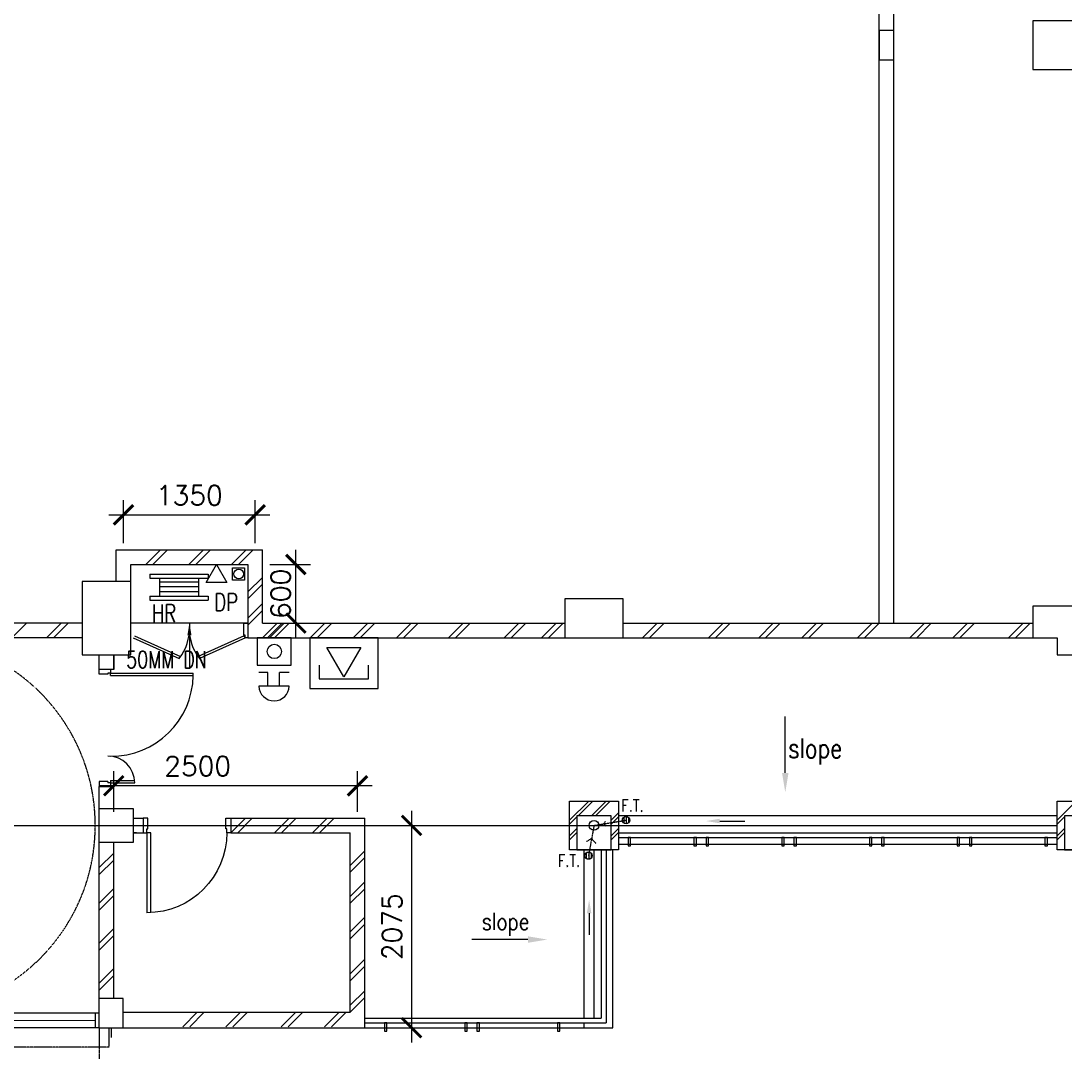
# Model space of a CAD drawing. Header units: feet. Extents: x 1407108 to 2957709, y -1501070 to -681589.
# Drawn here: x 1639583 to 1650292, y -842748 to -832174 of the extents above; entities that cross this region are included whole.
import ezdxf

# ---------------------------------------------------------------- set-up
doc = ezdxf.new("R2010")
doc.units = ezdxf.units.FT
doc.header["$LTSCALE"] = 13
doc.header["$MEASUREMENT"] = 0
for name, pattern in [('DIVIDE', [1.25, 0.5, -0.25, 0, -0.25, 0, -0.25]), ('HIDDEN', [0.375, 0.25, -0.125]), ('HIDDEN2', [0.1875, 0.125, -0.0625])]:
    doc.linetypes.add(name, pattern=pattern)
doc.layers.get('0').update_dxf_attribs({"linetype": 'CONTINUOUS'})
for name, color, linetype in [('-FF', 240, 'CONTINUOUS'), ('-HR', 4, 'CONTINUOUS'), ('COL', 3, 'CONTINUOUS'), ('DIM', 7, 'CONTINUOUS'), ('DOOR', 5, 'CONTINUOUS'), ('DR', 7, 'CONTINUOUS'), ('extension', 1, 'CONTINUOUS'), ('FIT', 5, 'CONTINUOUS'), ('H', 1, 'CONTINUOUS'), ('hatch', 7, 'CONTINUOUS'), ('LINE', 7, 'CONTINUOUS'), ('PIPE', 5, 'DIVIDE'), ('rail', 1, 'CONTINUOUS'), ('RWDP', 145, 'CONTINUOUS'), ('stair', 7, 'CONTINUOUS'), ('T25', 7, 'CONTINUOUS'), ('TEX', 2, 'CONTINUOUS'), ('WALL', 2, 'CONTINUOUS'), ('WIN', 5, 'CONTINUOUS')]:
    doc.layers.add(name, color=color, linetype=linetype)
doc.styles.add('ROMANS', font='romans')
doc.styles.get("Standard").update_dxf_attribs({"font": 'ROMANS.SHX'})
doc.dimstyles.new('STANDARD$0', dxfattribs={"dimscale": 0, "dimtxt": 8, "dimasz": 6, "dimexe": 1, "dimexo": 1, "dimgap": 3, "dimtad": 1, "dimdec": 0, "dimlfac": -1, "dimrnd": 1, "dimzin": 0, "dimdsep": 46, "dimtxsty": 'Standard', "dimcen": 0, "dimclrd": 5, "dimclre": 250, "dimadec": 0, "dimazin": 0, "dimtfac": 1, "dimtdec": 4, "dimtofl": 0, "dimtmove": 0, "dimatfit": 3, "dimfxl": 1, "dimtolj": 1, "dimtzin": 0, "dimarcsym": 0})

# ---------------------------------------------------------------- blocks, each defined once
blk = doc.blocks.new('_ARCHTICK')
at = {"color": 0, "linetype": 'ByBlock', "const_width": 0.15}
blk.add_lwpolyline([(-0.5, -0.5), (0.5, 0.5)], dxfattribs=at)
blk = doc.blocks.new('*D414')
at = {"layer": 'DIM', "color": 7, "linetype": 'Continuous', "lineweight": -2, "transparency": 16777216}
for p, q in [((1642403, -838499), (1642403, -837599)), ((1642136, -837749), (1642553, -837749)), ((1642136, -838349), (1642553, -838349))]:
    blk.add_line(p, q, dxfattribs=at)
at = {"layer": 'DIM', "color": 7, "linetype": 'Continuous', "lineweight": -2, "transparency": 16777216, "xscale": 200, "yscale": 200, "zscale": 200}
for p, rotation in [((1642403, -837749), 90), ((1642403, -838349), 270)]:
    blk.add_blockref('_ARCHTICK', p, dxfattribs=dict(at, rotation=rotation))
at = {"layer": 'DIM', "color": 7, "linetype": 'Continuous', "transparency": 16777216, "insert": (1642247, -838049), "char_height": 200, "attachment_point": 5, "rotation": 90, "style": 'ROMANS'}
blk.add_mtext('\\A1;600', dxfattribs=at)
blk = doc.blocks.new('100FT')
at = {"layer": 'PIPE', "linetype": 'Continuous'}
blk.add_circle((0, 0), 50, dxfattribs=at)
blk = doc.blocks.new('A$C7CE3714C')
at = {"layer": 'FIT'}
blk.add_lwpolyline([(0, 0), (126, 0), (126, 126), (0, 126)], close=True, dxfattribs=at)
at = {"layer": 'FIT', "xscale": -1}
blk.add_blockref('100FT', (63, 66), dxfattribs=at)
blk = doc.blocks.new('*D415')
at = {"layer": 'DIM', "color": 7, "linetype": 'Continuous', "lineweight": -2, "transparency": 16777216}
for p, q in [((1640635, -837529), (1640635, -837089)), ((1641985, -837529), (1641985, -837089)), ((1640485, -837239), (1642135, -837239))]:
    blk.add_line(p, q, dxfattribs=at)
at = {"layer": 'DIM', "color": 7, "linetype": 'Continuous', "lineweight": -2, "transparency": 16777216, "xscale": 200, "yscale": 200, "zscale": 200, "rotation": 180}
blk.add_blockref('_ARCHTICK', (1640635, -837239), dxfattribs=at)
at = {"layer": 'DIM', "color": 7, "linetype": 'Continuous', "lineweight": -2, "transparency": 16777216, "xscale": 200, "yscale": 200, "zscale": 200}
blk.add_blockref('_ARCHTICK', (1641985, -837239), dxfattribs=at)
at = {"layer": 'DIM', "color": 7, "linetype": 'Continuous', "transparency": 16777216, "insert": (1641310, -837039), "char_height": 200, "attachment_point": 5, "style": 'ROMANS'}
blk.add_mtext('\\A1;1350', dxfattribs=at)
blk = doc.blocks.new('D1200')
at = {"layer": 'DR', "color": 7}
for p, q in [((37, 115), (37, 965)), ((62, 115), (62, 965)), ((1138, 115), (1138, 364)), ((1163, 115), (1163, 365)), ((0, 115), (37, 115)), ((37, 115), (37, 90)), ((62, 115), (37, 115)), ((1138, 115), (1163, 115)), ((1163, 115), (1163, 90)), ((1163, 115), (1200, 115)), ((37, 90), (50, 90)), ((50, 90), (50, 0)), ((1150, 90), (1150, 0)), ((1150, 90), (1163, 90))]:
    blk.add_line(p, q, dxfattribs=at)
blk.add_arc((1163, 90), 275, 90, 180, dxfattribs=at)
at = {"layer": 'WIN', "color": 7}
for p, q in [((62, 965), (37, 965)), ((62, 965), (62, 965)), ((50, 0), (0, 0)), ((1150, 0), (1200, 0))]:
    blk.add_line(p, q, dxfattribs=at)
blk.add_arc((50, 125), 840, 359.3227, 89.147, dxfattribs=at)
blk = doc.blocks.new('*D80')
at = {"layer": 'stair', "color": 7, "lineweight": -2, "transparency": 16777216}
for p, q in [((1632371, -868990), (1632371, -871115)), ((1632430, -869090), (1632271, -869090)), ((1632430, -871015), (1632271, -871015))]:
    blk.add_line(p, q, dxfattribs=at)
at = {"layer": 'stair', "color": 7, "lineweight": -2, "transparency": 16777216, "xscale": 200, "yscale": 200, "zscale": 200}
for p, rotation in [((1632371, -869090), 90), ((1632371, -871015), 270)]:
    blk.add_blockref('_ARCHTICK', p, dxfattribs=dict(at, rotation=rotation))
at = {"layer": 'stair', "color": 7, "transparency": 16777216, "insert": (1632171, -870052), "char_height": 200, "attachment_point": 5, "rotation": 90, "style": 'ROMANS'}
blk.add_mtext('\\A1;1925', dxfattribs=at)
blk = doc.blocks.new('*D81')
at = {"layer": 'stair', "color": 7, "lineweight": -2, "transparency": 16777216}
for p, q in [((1632371, -873040), (1632371, -870915)), ((1632430, -871015), (1632271, -871015)), ((1632430, -872940), (1632271, -872940))]:
    blk.add_line(p, q, dxfattribs=at)
at = {"layer": 'stair', "color": 7, "lineweight": -2, "transparency": 16777216, "xscale": 200, "yscale": 200, "zscale": 200}
for p, rotation in [((1632371, -871015), 90), ((1632371, -872940), 270)]:
    blk.add_blockref('_ARCHTICK', p, dxfattribs=dict(at, rotation=rotation))
at = {"layer": 'stair', "color": 7, "transparency": 16777216, "insert": (1632171, -871977), "char_height": 200, "attachment_point": 5, "rotation": 90, "style": 'ROMANS'}
blk.add_mtext('\\A1;1925', dxfattribs=at)
blk = doc.blocks.new('*D82')
at = {"layer": 'WIN', "color": 7, "linetype": 'Continuous', "lineweight": -2, "transparency": 16777216}
for p, q in [((1638885, -874535), (1638885, -874995)), ((1640385, -874535), (1640385, -874995)), ((1640535, -874845), (1638735, -874845))]:
    blk.add_line(p, q, dxfattribs=at)
at = {"layer": 'WIN', "color": 7, "linetype": 'Continuous', "lineweight": -2, "transparency": 16777216, "xscale": 200, "yscale": 200, "zscale": 200, "rotation": 180}
blk.add_blockref('_ARCHTICK', (1638885, -874845), dxfattribs=at)
at = {"layer": 'WIN', "color": 7, "linetype": 'Continuous', "lineweight": -2, "transparency": 16777216, "xscale": 200, "yscale": 200, "zscale": 200}
blk.add_blockref('_ARCHTICK', (1640385, -874845), dxfattribs=at)
at = {"layer": 'WIN', "color": 7, "linetype": 'Continuous', "transparency": 16777216, "insert": (1639635, -874645), "char_height": 200, "attachment_point": 5, "style": 'ROMANS'}
blk.add_mtext('\\A1;1500', dxfattribs=at)
blk = doc.blocks.new('*D83')
at = {"layer": 'WIN', "color": 7, "linetype": 'Continuous', "lineweight": -2, "transparency": 16777216}
for p, q in [((1633373, -874535), (1633373, -874995)), ((1634873, -874535), (1634873, -874995)), ((1633223, -874845), (1635023, -874845))]:
    blk.add_line(p, q, dxfattribs=at)
at = {"layer": 'WIN', "color": 7, "linetype": 'Continuous', "lineweight": -2, "transparency": 16777216, "xscale": 200, "yscale": 200, "zscale": 200, "rotation": 180}
blk.add_blockref('_ARCHTICK', (1633373, -874845), dxfattribs=at)
at = {"layer": 'WIN', "color": 7, "linetype": 'Continuous', "lineweight": -2, "transparency": 16777216, "xscale": 200, "yscale": 200, "zscale": 200}
blk.add_blockref('_ARCHTICK', (1634873, -874845), dxfattribs=at)
at = {"layer": 'WIN', "color": 7, "linetype": 'Continuous', "transparency": 16777216, "insert": (1634123, -874645), "char_height": 200, "attachment_point": 5, "style": 'ROMANS'}
blk.add_mtext('\\A1;1500', dxfattribs=at)
blk = doc.blocks.new('*D84')
at = {"layer": 'WIN', "color": 7, "linetype": 'Continuous', "lineweight": -2, "transparency": 16777216}
for p, q in [((1632896, -871272), (1632896, -873072)), ((1633195, -871422), (1632746, -871422)), ((1633195, -872922), (1632746, -872922))]:
    blk.add_line(p, q, dxfattribs=at)
at = {"layer": 'WIN', "color": 7, "linetype": 'Continuous', "lineweight": -2, "transparency": 16777216, "xscale": 200, "yscale": 200, "zscale": 200}
for p, rotation in [((1632896, -871422), 90), ((1632896, -872922), 270)]:
    blk.add_blockref('_ARCHTICK', p, dxfattribs=dict(at, rotation=rotation))
at = {"layer": 'WIN', "color": 7, "linetype": 'Continuous', "transparency": 16777216, "insert": (1632696, -872172), "char_height": 200, "attachment_point": 5, "rotation": 90, "style": 'ROMANS'}
blk.add_mtext('\\A1;1500', dxfattribs=at)
blk = doc.blocks.new('*D85')
at = {"layer": 'DIM', "color": 7, "lineweight": -2, "transparency": 16777216}
for p, q in [((1633258, -875194), (1633258, -875796)), ((1640458, -875194), (1640458, -875796)), ((1633108, -875646), (1640608, -875646))]:
    blk.add_line(p, q, dxfattribs=at)
at = {"layer": 'DIM', "color": 7, "lineweight": -2, "transparency": 16777216, "xscale": 200, "yscale": 200, "zscale": 200, "rotation": 180}
blk.add_blockref('_ARCHTICK', (1633258, -875646), dxfattribs=at)
at = {"layer": 'DIM', "color": 7, "lineweight": -2, "transparency": 16777216, "xscale": 200, "yscale": 200, "zscale": 200}
blk.add_blockref('_ARCHTICK', (1640458, -875646), dxfattribs=at)
at = {"layer": 'DIM', "color": 7, "transparency": 16777216, "insert": (1636858, -875446), "char_height": 200, "attachment_point": 5, "style": 'ROMANS'}
blk.add_mtext('\\A1;7200', dxfattribs=at)
blk = doc.blocks.new('*D572')
at = {"layer": 'DIM', "color": 7, "linetype": 'Continuous', "lineweight": -2, "transparency": 16777216}
for p, q in [((1640535, -840284), (1640535, -839867)), ((1643035, -840284), (1643035, -839867)), ((1643185, -840017), (1640385, -840017))]:
    blk.add_line(p, q, dxfattribs=at)
at = {"layer": 'DIM', "color": 7, "linetype": 'Continuous', "lineweight": -2, "transparency": 16777216, "xscale": 200, "yscale": 200, "zscale": 200, "rotation": 180}
blk.add_blockref('_ARCHTICK', (1640535, -840017), dxfattribs=at)
at = {"layer": 'DIM', "color": 7, "linetype": 'Continuous', "lineweight": -2, "transparency": 16777216, "xscale": 200, "yscale": 200, "zscale": 200}
blk.add_blockref('_ARCHTICK', (1643035, -840017), dxfattribs=at)
at = {"layer": 'DIM', "color": 7, "linetype": 'Continuous', "transparency": 16777216, "insert": (1641396, -839816), "char_height": 200, "attachment_point": 5, "style": 'ROMANS'}
blk.add_mtext('\\A1;2500', dxfattribs=at)
blk = doc.blocks.new('*D573')
at = {"layer": 'DIM', "color": 7, "linetype": 'Continuous', "lineweight": -2, "transparency": 16777216}
for p, q in [((1643589, -840274), (1643589, -842649)), ((1643385, -840424), (1643739, -840424)), ((1643385, -842499), (1643739, -842499))]:
    blk.add_line(p, q, dxfattribs=at)
at = {"layer": 'DIM', "color": 7, "linetype": 'Continuous', "lineweight": -2, "transparency": 16777216, "xscale": 200, "yscale": 200, "zscale": 200}
for p, rotation in [((1643589, -840424), 90), ((1643589, -842499), 270)]:
    blk.add_blockref('_ARCHTICK', p, dxfattribs=dict(at, rotation=rotation))
at = {"layer": 'DIM', "color": 7, "linetype": 'Continuous', "transparency": 16777216, "insert": (1643389, -841462), "char_height": 200, "attachment_point": 5, "rotation": 90, "style": 'ROMANS'}
blk.add_mtext('\\A1;2075', dxfattribs=at)
blk = doc.blocks.new('DR-900-B')
at = {"layer": 'DR'}
for p, q in [((0, 900), (-150, 900)), ((-150, 900), (-150, 860)), ((-150, 860), (-110, 860)), ((-110, 860), (-110, 850)), ((0, 850), (0, 900)), ((-110, 850), (0, 850)), ((-150, 40), (-970, 40)), ((-969, 80), (-150, 80)), ((-150, 80), (-150, 40)), ((-150, 40), (-110, 40)), ((-150, 0), (-150, 40)), ((0, 0), (-150, 0)), ((-110, 50), (0, 50)), ((-110, 40), (-110, 50)), ((0, 50), (0, 0))]:
    blk.add_line(p, q, dxfattribs=at)
blk.add_arc((-150, 40), 820, 90, 180, dxfattribs=at)
blk = doc.blocks.new('ALARM BELL')
at = {"layer": '-FF'}
for p, q in [((-159, 140), (153, 140)), ((-60, 140), (-60, 0)), ((60, 140), (60, 0)), ((-156, 0), (-60, 0)), ((60, 0), (152, 0))]:
    blk.add_line(p, q, dxfattribs=at)
blk.add_arc((-3, 135), 156, 1.8551, 178.1449, dxfattribs=at)
blk = doc.blocks.new('BREAK GLASS')
at = {"layer": '-FF'}
blk.add_lwpolyline([(-175, 281), (-175, 0), (175, 0), (175, 281)], close=True, dxfattribs=at)
blk.add_circle((2, 140), 73.3, dxfattribs=at)
blk = doc.blocks.new('FIREMAN INTERCOM')
at = {"layer": '-FF', "color": 3, "ltscale": 10}
for p, q in [((-350, 522), (350, 522)), ((-350, 0), (-350, 522)), ((350, 522), (350, 0)), ((350, 0), (-350, 0))]:
    blk.add_line(p, q, dxfattribs=at)
at = {"layer": '-FF', "ltscale": 10}
for p, q in [((-254, 281), (-254, 422)), ((-254, 422), (251, 422)), ((-1, 402), (-176, 100)), ((173, 100), (-1, 402)), ((251, 422), (251, 281)), ((-176, 100), (173, 100))]:
    blk.add_line(p, q, dxfattribs=at)
blk = doc.blocks.new('AMSTR3-E')
at = {"layer": 'COL'}
for p, q in [((-7301.4, -250), (-7301.4, 75)), ((-7301.4, 75), (-6971.4, 75)), ((-6971.4, 75), (-6971.4, -75)), ((-6971.4, -75), (-7151.4, -75)), ((-7151.4, -75), (-7151.4, -250)), ((-7151.4, -250), (-7301.4, -250))]:
    blk.add_line(p, q, dxfattribs=at)
for points in [[(223.6, 500), (-276.4, 500), (-276.4, -250), (223.6, -250)], [(-4726.4, 325), (-5326.4, 325), (-5326.4, -75), (-4726.4, -75)], [(-7151.4, -1875), (-7301.4, -1875), (-7301.4, -2125), (-7151.4, -2125)], [(-101.4, -1825), (248.6, -1825), (248.6, -2175), (-101.4, -2175)], [(146.3, -3775), (-103.7, -3775), (-103.7, -4075), (146.3, -4075)], [(-4778.7, -3875), (-5278.7, -3875), (-5278.7, -4075), (-4778.7, -4075)]]:
    blk.add_lwpolyline(points, close=True, dxfattribs=at)
at = {"layer": 'extension', "linetype": 'HIDDEN'}
for p, q in [((-7495.6, -2325), (-7495.6, -4275)), ((-7495.6, -2325), (-7301.4, -2325)), ((-5551.4, -4075), (-5551.4, -4275)), ((-1701.4, -4075), (-1701.4, -4275)), ((-1.4, -4075), (-1.4, -4275)), ((-5551.4, -4275), (-7495.6, -4275)), ((-1.4, -4275), (-1701.4, -4275))]:
    blk.add_line(p, q, dxfattribs=at)
at = {"layer": 'H'}
for p, q in [((-7151.4, -453.7), (-7301.4, -603.7)), ((-7151.4, -524.4), (-7301.4, -674.4)), ((-7151.4, -924.4), (-7301.4, -1074.4)), ((-7151.4, -995.1), (-7301.4, -1145.1)), ((-7151.4, -1292.9), (-7301.4, -1442.9)), ((-7151.4, -1363.6), (-7301.4, -1513.6))]:
    blk.add_line(p, q, dxfattribs=at)
at = {"layer": 'hatch', "color": 1}
for p, q in [((-101.4, -2432.9), (48.6, -2282.9)), ((-101.4, -2504.5), (48.6, -2354.5)), ((-101.4, -2797.4), (48.6, -2647.4)), ((-101.4, -2869), (48.6, -2719)), ((-101.4, -3207.4), (48.6, -3057.4)), ((-101.4, -3279), (48.6, -3129)), ((-101.4, -3616.9), (48.6, -3466.9)), ((-101.4, -3688.5), (48.6, -3538.5)), ((-5347.7, -3925), (-5497.7, -4075)), ((-5276, -3925), (-5426, -4075)), ((-4443.5, -3925), (-4593.5, -4075)), ((-4371.9, -3925), (-4521.9, -4075)), ((-4009.5, -3925), (-4159.5, -4075)), ((-3937.9, -3925), (-4087.9, -4075)), ((-3580.2, -3925), (-3730.2, -4075)), ((-3508.6, -3925), (-3658.6, -4075)), ((-3088.4, -3925), (-3238.4, -4075)), ((-3016.8, -3925), (-3166.8, -4075)), ((-2655.5, -3925), (-2805.5, -4075)), ((-2583.9, -3925), (-2733.9, -4075)), ((-2221.5, -3925), (-2371.5, -4075)), ((-2149.9, -3925), (-2299.9, -4075)), ((-1871.9, -3925), (-2021.9, -4075)), ((-1800.3, -3925), (-1950.3, -4075))]:
    blk.add_line(p, q, dxfattribs=at)
at = {"layer": 'stair', "color": 193}
for p, q in [((-5286.4, -75), (-5286.4, -175)), ((-5236.4, -75), (-5236.4, -125)), ((-4274.7, -125), (-4274.7, -75)), ((-4224.7, -125), (-4224.7, -75)), ((-3288.1, -125), (-3288.1, -75)), ((-3238.1, -125), (-3238.1, -75)), ((-2016.4, -75), (-2016.4, -125)), ((-1966.4, -75), (-1966.4, -175)), ((-1966.4, -175), (-5286.4, -175)), ((-2016.4, -125), (-5236.4, -125)), ((-5286.4, -1900), (-1966.4, -1900)), ((-5286.4, -2100), (-5286.4, -1900)), ((-1966.4, -2100), (-1966.4, -1900)), ((-5236.4, -1950), (-2016.4, -1950)), ((-5236.4, -2050), (-5236.4, -1950)), ((-2016.4, -2050), (-2016.4, -1950)), ((-5286.4, -2100), (-3369.1, -2100)), ((-5286.4, -2100), (-3369.1, -2100)), ((-5236.4, -2050), (-3337.1, -2050)), ((-3362.1, -2050), (-3364.2, -2050)), ((-3268.5, -2100), (-1966.4, -2100)), ((-3236.6, -2050), (-2016.4, -2050)), ((-4405.3, -3825), (-4728.7, -3825)), ((-4405.3, -3825), (-4728.7, -3825)), ((-4728.7, -3925), (-4728.7, -3825)), ((-1966.4, -3825), (-4304.7, -3825)), ((-1966.4, -3925), (-1966.4, -3825)), ((-4433.9, -3875), (-4678.7, -3875)), ((-4678.7, -3925), (-4678.7, -3875)), ((-2016.4, -3875), (-4333.3, -3875)), ((-4274.7, -3875), (-4274.7, -3925)), ((-4224.7, -3875), (-4224.7, -3925)), ((-2016.4, -3925), (-2016.4, -3875))]:
    blk.add_line(p, q, dxfattribs=at)
at = {"layer": 'stair'}
for p, q in [((-5186.4, -125), (-5186.4, -75)), ((-4926.4, -125), (-4926.4, -75)), ((-4666.4, -125), (-4666.4, -75)), ((-4406.4, -125), (-4406.4, -75)), ((-4146.4, -125), (-4146.4, -75)), ((-3886.4, -125), (-3886.4, -75)), ((-3626.4, -125), (-3626.4, -75)), ((-3366.4, -125), (-3366.4, -75)), ((-3106.4, -125), (-3106.4, -75)), ((-2846.4, -125), (-2846.4, -75)), ((-2586.4, -125), (-2586.4, -75)), ((-2326.4, -125), (-2326.4, -75)), ((-2016.4, -125), (-2016.4, -75)), ((-5186.4, -1900), (-5186.4, -175)), ((-4926.4, -1900), (-4926.4, -175)), ((-4666.4, -1900), (-4666.4, -175)), ((-4406.4, -1900), (-4406.4, -175)), ((-4146.4, -1900), (-4146.4, -175)), ((-3886.4, -1900), (-3886.4, -175)), ((-3626.4, -1900), (-3626.4, -175)), ((-3366.4, -1900), (-3366.4, -175)), ((-3106.4, -1900), (-3106.4, -175)), ((-2846.4, -1900), (-2846.4, -175)), ((-2586.4, -1900), (-2586.4, -175)), ((-2326.4, -1900), (-2326.4, -175)), ((-6274, -2996.6), (-6274, -1012.5)), ((-2326.4, -1012.5), (-6274, -1012.5)), ((-5186.4, -2000), (-5186.4, -1950)), ((-5186.4, -2000), (-3387.1, -2000)), ((-5186.4, -2000), (-2066.4, -2000)), ((-4926.4, -2000), (-4926.4, -1950)), ((-4926.4, -2050), (-4926.4, -2000)), ((-4926.4, -2050), (-4926.4, -2000)), ((-4666.4, -2000), (-4666.4, -1950)), ((-4666.4, -2050), (-4666.4, -2000)), ((-4666.4, -2050), (-4666.4, -2000)), ((-4406.4, -2000), (-4406.4, -1950)), ((-4406.4, -2050), (-4406.4, -2000)), ((-4406.4, -2050), (-4406.4, -2000)), ((-4146.4, -2000), (-4146.4, -1950)), ((-4146.4, -2050), (-4146.4, -2000)), ((-4146.4, -2050), (-4146.4, -2000)), ((-3886.4, -2000), (-3886.4, -1950)), ((-3886.4, -2050), (-3886.4, -2000)), ((-3886.4, -2050), (-3886.4, -2000)), ((-3626.4, -2000), (-3626.4, -1950)), ((-3626.4, -2050), (-3626.4, -2000)), ((-3626.4, -2050), (-3626.4, -2004.4)), ((-3366.4, -2050), (-3366.4, -1950)), ((-3106.4, -2000), (-3106.4, -1950)), ((-3106.4, -2000), (-3106.4, -1950)), ((-3106.4, -2050), (-3106.4, -2000)), ((-2846.4, -2000), (-2846.4, -1950)), ((-2846.4, -2000), (-2846.4, -1950)), ((-2846.4, -2050), (-2846.4, -2000)), ((-2586.4, -2000), (-2586.4, -1950)), ((-2586.4, -2050), (-2586.4, -2000)), ((-2326.4, -2000), (-2326.4, -1950)), ((-2326.4, -2050), (-2326.4, -2000)), ((-2066.4, -2050), (-2066.4, -2000)), ((-4926.4, -3875), (-4926.4, -2100)), ((-4666.4, -3825), (-4666.4, -2100)), ((-4406.4, -3825), (-4406.4, -2100)), ((-4146.4, -3372.2), (-4146.4, -2100)), ((-3886.4, -2945), (-3886.4, -2100)), ((-3626.4, -2502.7), (-3626.4, -2100)), ((-3106.4, -3825), (-3106.4, -2100)), ((-2846.4, -3825), (-2846.4, -2100)), ((-2586.4, -3825), (-2586.4, -2100)), ((-2326.4, -3825), (-2326.4, -2100)), ((-2066.4, -3825), (-2066.4, -2100)), ((-3366.4, -3825), (-3366.4, -2253.6)), ((-3626.4, -3825), (-3626.4, -2661.1)), ((-4146.4, -2996.6), (-6274, -2996.6)), ((-3626.4, -2996.6), (-2066.4, -2996.6)), ((-3886.4, -3825), (-3886.4, -3007.1)), ((-4146.4, -3825), (-4146.4, -3548)), ((-4666.4, -3925), (-4666.4, -3875)), ((-4146.4, -3925), (-4146.4, -3875)), ((-3886.4, -3925), (-3886.4, -3875)), ((-3626.4, -3925), (-3626.4, -3875)), ((-3366.4, -3925), (-3366.4, -3875)), ((-3106.4, -3925), (-3106.4, -3875)), ((-2846.4, -3925), (-2846.4, -3875)), ((-2586.4, -3925), (-2586.4, -3875)), ((-2326.4, -3925), (-2326.4, -3875)), ((-2066.4, -3925), (-2066.4, -3875))]:
    blk.add_line(p, q, dxfattribs=at)
at = {"layer": 'stair', "color": 5, "linetype": 'HIDDEN'}
for p, q in [((-8120, -2000), (-5061.4, -2000)), ((-3268.5, -2100), (-1966.4, -2100)), ((-5613.4, -3925), (-8123.9, -3925))]:
    blk.add_line(p, q, dxfattribs=at)
at = {"layer": 'stair'}
for points in [[(-4462.4, -3925), (-3973.5, -3069.7), (-4045.8, -3028.5), (-3772.3, -2885.3), (-3844.5, -2844), (-3302.4, -1995.7)], [(-4361.9, -3925), (-3880.7, -3083.1), (-3952.9, -3041.9), (-3679.4, -2898.7), (-3751.6, -2857.4), (-3201.9, -1995.7)]]:
    blk.add_lwpolyline(points, dxfattribs=at)
at = {"layer": 'stair', "color": 4, "linetype": 'Continuous'}
for points in [[(-4281.2, -3333.7), (-4146.4, -2996.6), (-4281.2, -2659.5)], [(-3491.7, -3333.7), (-3626.4, -2996.6), (-3491.7, -2659.5)]]:
    blk.add_lwpolyline(points, dxfattribs=at)
at = {"layer": 'stair', "color": 2, "linetype": 'Continuous'}
for centre in [(-2326.4, -1012.5), (-2066.4, -2996.6)]:
    blk.add_circle(centre, 62.5, dxfattribs=at)
at = {"layer": 'stair', "color": 1, "linetype": 'HIDDEN'}
for centre, start, end in [((-5186.4, -2000), 90, 267.25134), ((-2066.4, -2000), 270, 90)]:
    blk.add_arc(centre, 1925, start, end, dxfattribs=at)
at = {"layer": 'WALL'}
for p, q in [((-7301.4, -1875), (-7301.4, -250)), ((-7151.4, -1875), (-7151.4, -250)), ((-101.4, -400), (-101.4, -250)), ((-101.4, -400), (-101.4, -250)), ((48.6, -250), (48.6, -400)), ((48.6, -400), (48.6, -250)), ((48.6, -250), (48.6, -400)), ((48.6, -400), (48.6, -250)), ((48.6, -400), (-101.4, -400)), ((48.6, -400), (-101.4, -400)), ((-101.4, -1600), (48.6, -1600)), ((-101.4, -1825), (-101.4, -1600)), ((48.6, -1750), (48.6, -1600)), ((48.6, -1825), (48.6, -1750)), ((-7301.4, -2425), (-7301.4, -2125)), ((-7151.4, -2425), (-7151.4, -2125)), ((-101.4, -3775), (-101.4, -2175)), ((48.6, -3775), (48.6, -2175)), ((-7151.4, -2425), (-7301.4, -2425)), ((-5613.4, -3925), (-5613.4, -4075)), ((-5278.7, -3925), (-5613.4, -3925)), ((-1601.4, -3925), (-4778.7, -3925)), ((-1601.4, -3925), (-1601.4, -4075)), ((-5278.7, -4075), (-5613.4, -4075)), ((-1601.4, -4075), (-4778.7, -4075))]:
    blk.add_line(p, q, dxfattribs=at)
at = {"layer": 'WALL', "color": 252, "linetype": 'Continuous'}
blk.add_line((21.3, -4075), (21.3, -4175), dxfattribs=at)
at = {"layer": 'WIN'}
for p, q in [((-7301.4, -4075), (-7301.4, -2425)), ((-7151.4, -2463), (-7301.4, -2463)), ((-7151.4, -3925), (-7151.4, -2425)), ((-7301.4, -3887), (-7151.4, -3887)), ((-7301.4, -3925), (-5613.4, -3925)), ((-7151.4, -4075), (-7151.4, -3925)), ((-7113.4, -4075), (-7113.4, -3925)), ((-5651.4, -4075), (-5651.4, -3925)), ((-101.4, -3925), (-1601.4, -3925)), ((-1563.4, -4075), (-1563.4, -3925)), ((-139.4, -4075), (-139.4, -3925)), ((-7301.4, -4075), (-5613.4, -4075)), ((-101.4, -4075), (-1601.4, -4075))]:
    blk.add_line(p, q, dxfattribs=at)
at = {"layer": 'WIN', "const_width": 10, "flags": 128}
for points in [[(-7226.4, -3887), (-7226.4, -2463)], [(-7113.4, -4000), (-5651.4, -4000)], [(-139.4, -4000), (-1563.4, -4000)]]:
    blk.add_lwpolyline(points, dxfattribs=at)
at = {"layer": 'stair', "color": 7, "linetype": 'Continuous', "style": 'ROMANS', "width": 0.7}
for s, p in [('12', (-5415.8, -1776.6)), ('11', (-5134.8, -1776.6)), ('11', (-5134.8, -1776.6)), ('10', (-4876.8, -1776.6)), ('10', (-4876.8, -1776.6)), ('9', (-4532.8, -1778.5)), ('9', (-4532.8, -1778.5)), ('8', (-4271.4, -1778.5)), ('8', (-4271.4, -1778.5)), ('7', (-4021.9, -1768)), ('7', (-4021.9, -1768)), ('6', (-3763.3, -1773.3)), ('6', (-3763.3, -1773.3)), ('5', (-3501.9, -1773.3)), ('5', (-3501.9, -1773.3)), ('4', (-3240.5, -1773.3)), ('4', (-3240.5, -1773.3)), ('3', (-2981.9, -1778.5)), ('3', (-2981.9, -1778.5)), ('2', (-2732.4, -1778.5)), ('2', (-2732.4, -1778.5)), ('1', (-2462.8, -1778)), ('1', (-2462.8, -1778)), ('13', (-4921.7, -2354.2)), ('14', (-4662.9, -2354.2)), ('15', (-4403.7, -2354.2)), ('16', (-4136.2, -2354.2)), ('17', (-3863.6, -2354.2)), ('18', (-3581, -2354.2)), ('19', (-3345, -2354.2)), ('20', (-3056.7, -2352.7)), ('21', (-2806.9, -2354.2)), ('22', (-2536.7, -2352.7)), ('23', (-2287.7, -2354.2)), ('24', (-2027.7, -2354.2))]:
    blk.add_text(s, height=150, dxfattribs=at).set_placement(p)
at = {"layer": 'DIM'}
dim = blk.add_linear_dim(base=(-28.2, -6649.3), p1=(-7228.2, -6047.7), p2=(-28.2, -6047.7), dimstyle='STANDARD$0', override={"dimscale": 100, "dimtxt": 2, "dimasz": 2, "dimexe": 1.5, "dimexo": 1.5, "dimgap": 1, "dimtxsty": 'ROMANS', "dimblk": 'ARCHTICK', "dimdle": 1.5, "dimclrd": 7, "dimclre": 7, "dimclrt": 7, "dimtdec": 0, "dimtmove": 2}, dxfattribs=at)
dim.commit()
dim.dimension.update_dxf_attribs({"geometry": '*D85', "text_midpoint": (-3628.2, -6449.3), "insert": (-1640486.6, 868996.5)})
at = {"layer": 'stair'}
for p1, distance, picture, middle in [((-7956.9, -93.1), -158.9, '*D80', (-8315.8, -1055.6)), ((-7956.9, -3943.1), 158.9, '*D81', (-8315.8, -2980.6))]:
    dim = blk.add_aligned_dim(p1=p1, p2=(-7956.9, -2018.1), distance=distance, dimstyle='STANDARD$0', override={"dimscale": 100, "dimtxt": 2, "dimasz": 2, "dimgap": 1, "dimtxsty": 'ROMANS', "dimblk": 'ARCHTICK', "dimdle": 1, "dimclrd": 7, "dimclre": 7, "dimclrt": 7, "dimtdec": 0, "dimtmove": 2}, dxfattribs=at)
    dim.commit()
    dim.dimension.update_dxf_attribs({"geometry": picture, "text_midpoint": middle, "insert": (-1640486.6, 868996.5)})
at = {"layer": 'WIN', "linetype": 'Continuous'}
dim = blk.add_aligned_dim(p1=(-7141.6, -2425), p2=(-7141.6, -3925), distance=-448.8, dimstyle='STANDARD$0', override={"dimscale": 100, "dimtxt": 2, "dimasz": 2, "dimexe": 1.5, "dimexo": 1.5, "dimgap": 1, "dimtxsty": 'ROMANS', "dimblk": 'ARCHTICK', "dimdle": 1.5, "dimclrd": 7, "dimclre": 7, "dimclrt": 7, "dimtdec": 0, "dimtmove": 2}, dxfattribs=at)
dim.commit()
dim.dimension.update_dxf_attribs({"geometry": '*D84', "text_midpoint": (-7790.4, -3175), "insert": (-1640486.6, 868996.5)})
dim = blk.add_linear_dim(base=(-5613.4, -5848.3), p1=(-7113.4, -5388.8), p2=(-5613.4, -5388.8), angle=180, dimstyle='STANDARD$0', override={"dimscale": 100, "dimtxt": 2, "dimasz": 2, "dimexe": 1.5, "dimexo": 1.5, "dimgap": 1, "dimtxsty": 'ROMANS', "dimblk": 'ARCHTICK', "dimdle": 1.5, "dimclrd": 7, "dimclre": 7, "dimclrt": 7, "dimtdec": 0, "dimtmove": 2}, dxfattribs=at)
dim.commit()
dim.dimension.update_dxf_attribs({"geometry": '*D83', "text_midpoint": (-6363.4, -5648.3), "insert": (-1640486.6, 868996.5)})
dim = blk.add_linear_dim(base=(-1601.4, -5848.3), p1=(-101.4, -5388.8), p2=(-1601.4, -5388.8), dimstyle='STANDARD$0', override={"dimscale": 100, "dimtxt": 2, "dimasz": 2, "dimexe": 1.5, "dimexo": 1.5, "dimgap": 1, "dimtxsty": 'ROMANS', "dimblk": 'ARCHTICK', "dimdle": 1.5, "dimclrd": 7, "dimclre": 7, "dimclrt": 7, "dimtdec": 0, "dimtmove": 2}, dxfattribs=at)
dim.commit()
dim.dimension.update_dxf_attribs({"geometry": '*D82', "text_midpoint": (-851.4, -5648.3), "insert": (-1640486.6, 868996.5)})

msp = doc.modelspace()

# ---------------------------------------------------------------- hatches: boundary and pattern name
at = {"layer": 'RWDP', "linetype": 'Continuous'}
h = msp.add_hatch(dxfattribs=at)
h.set_pattern_fill('ANSI31', color=5, scale=200, angle=45, style=0)
h.set_pattern_definition([(90, (-44806.8, 12.318), (-25, 5e-15), [])])
edge = h.paths.add_edge_path()
edge.add_arc((1645788.5, -840370.4), 37.5, 0, 360)
h = msp.add_hatch(dxfattribs=at)
h.set_pattern_fill('ANSI31', color=5, scale=200, angle=45, style=0)
h.set_pattern_definition([(90, (-45191, -351.318), (-25, 5e-15), [])])
edge = h.paths.add_edge_path()
edge.add_arc((1645404.3, -840734), 37.5, 0, 360)

# ---------------------------------------------------------------- linework, layer by layer
at = {"layer": '-HR', "color": 13}
for p, q in [((1640904, -837849.1), (1641504, -837849.1)), ((1640904, -837849.1), (1640904, -837889.1)), ((1641504, -837849.1), (1641504, -837889.1)), ((1640904, -837889.1), (1641504, -837889.1)), ((1641004, -837889.1), (1641004, -838074.5)), ((1641004, -837924.5), (1641404, -837924.5)), ((1641004, -837974.5), (1641404, -837974.5)), ((1641404, -837889.1), (1641404, -838074.5)), ((1640904, -838074.5), (1641504, -838074.5)), ((1640904, -838074.5), (1640904, -838114.5)), ((1641004, -838024.5), (1641404, -838024.5)), ((1641504, -838074.5), (1641504, -838114.5)), ((1640904, -838114.5), (1641504, -838114.5))]:
    msp.add_line(p, q, dxfattribs=at)
at = {"layer": '-HR', "color": 13, "elevation": 0}
msp.add_lwpolyline([(1641695.1, -837932.4), (1641483.4, -837932.4), (1641589.2, -837749.1)], close=True, dxfattribs=at)
at = {"color": 153}
for p, q in [((1650210.2, -840324.1), (1645710.2, -840324.1)), ((1637135.2, -840424.1), (1650210.2, -840424.1)), ((1646750, -840379), (1647008.3, -840379)), ((1645360.2, -842399.1), (1645360.2, -840674.1)), ((1645460.2, -842399.1), (1645460.2, -840674.1)), ((1645410, -841325), (1645410, -841546.2)), ((1645360.2, -842499.1), (1645360.2, -842449.1))]:
    msp.add_line(p, q, dxfattribs=at)
at = {"linetype": 'Continuous'}
msp.add_line((1643035.2, -842499.1), (1645653.2, -842499.1, 0), dxfattribs=at)
at = {"color": 153}
for points in [[(1646750, -840402.3), (1646750, -840355.7), (1646610, -840379)], [(1645386.7, -841325), (1645433.3, -841325), (1645410, -841185)]]:
    msp.add_solid(points, dxfattribs=at)
at = {"layer": 'COL'}
for points in [[(1650710.2, -832174.1), (1649960.2, -832174.1), (1649960.2, -832674.1), (1650710.2, -832674.1)], [(1645760.2, -838099.1), (1645160.2, -838099.1), (1645160.2, -838499.1), (1645760.2, -838499.1)], [(1650710.2, -838674.1), (1650710.2, -838174.1), (1649960.2, -838174.1), (1649960.2, -838499.1), (1650210.2, -838499.1), (1650210.2, -838674.1)], [(1645635.2, -840324.1), (1645285.2, -840324.1), (1645285.2, -840674.1), (1645635.2, -840674.1)], [(1650635.2, -840324.1), (1650285.2, -840324.1), (1650285.2, -840674.1), (1650635.2, -840674.1)]]:
    msp.add_lwpolyline(points, close=True, dxfattribs=at)
at = {"layer": 'COL', "color": 8, "linetype": 'HIDDEN2'}
msp.add_lwpolyline([(1648385.2, -832574.1), (1648535.2, -832574.1), (1648535.2, -832274.1), (1648385.2, -832274.1)], close=True, dxfattribs=at)
at = {"layer": 'COL', "color": 2}
for points in [[(1645210.2, -840174.1), (1645710.2, -840174.1), (1645710.2, -840674.1), (1645210.2, -840674.1)], [(1650210.2, -840174.1), (1650710.2, -840174.1), (1650710.2, -840674.1), (1650210.2, -840674.1)]]:
    msp.add_lwpolyline(points, close=True, dxfattribs=at)
at = {"layer": 'DIM', "color": 5, "linetype": 'HIDDEN'}
msp.add_line((1640385.2, -842499.1), (1640385.2, -843877), dxfattribs=at)
at = {"layer": 'DOOR'}
for p, q in [((1641870, -838474.1), (1641870, -838349.1)), ((1641870, -838349.1), (1641908, -838349.1)), ((1640735.2, -838499.1), (1641206.2, -838712.4)), ((1640749.1, -838478.3), (1641221.1, -838692.3)), ((1641871.4, -838478.3), (1641399.4, -838692.3)), ((1641885.2, -838499.1), (1641414.3, -838712.4)), ((1641869.2, -838478.3), (1641883, -838499.1)), ((1641883, -838474.1), (1641870, -838474.1)), ((1641883, -838499.1), (1641883, -838474.1)), ((1641908, -838499.1), (1641883, -838499.1))]:
    msp.add_line(p, q, dxfattribs=at)
for centre, start, end in [((1640812.8, -838405.4), 322.03455, 2.4491), ((1641807.6, -838405.4), 177.5509, 217.96545)]:
    msp.add_arc(centre, 499, start, end, dxfattribs=at)
at = {"layer": 'extension', "linetype": 'HIDDEN'}
for p, q in [((1640485.2, -842499.1), (1640485.2, -842699.1)), ((1640485.2, -842699.1), (1638785.2, -842699.1))]:
    msp.add_line(p, q, dxfattribs=at)
at = {"layer": 'H'}
for p, q in [((1642060.2, -837880.2), (1641910.2, -838030.2)), ((1642060.2, -837950.1), (1641910.2, -838100.1)), ((1641885.2, -840349.1), (1641735.2, -840499.1)), ((1641955.9, -840349.1), (1641805.9, -840499.1)), ((1642335.2, -840349.1), (1642185.2, -840499.1)), ((1642405.9, -840349.1), (1642255.9, -840499.1)), ((1642723.1, -840349.1), (1642573.1, -840499.1)), ((1642793.8, -840349.1), (1642643.8, -840499.1)), ((1643110.2, -840683.6), (1642960.2, -840833.6)), ((1643110.2, -840754.3), (1642960.2, -840904.3)), ((1643110.2, -841001.7), (1642960.2, -841151.7)), ((1643110.2, -841072.4), (1642960.2, -841222.4)), ((1643110.2, -841365.2), (1642960.2, -841515.2)), ((1643110.2, -841435.9), (1642960.2, -841585.9)), ((1643110.2, -841796.9), (1642960.2, -841946.9)), ((1643110.2, -841867.6), (1642960.2, -842017.6)), ((1643110.2, -842118.4), (1642960.2, -842268.4)), ((1643110.2, -842189.1), (1642960.2, -842339.1))]:
    msp.add_line(p, q, dxfattribs=at)
at = {"layer": 'hatch', "color": 1}
for p, q in [((1640864.9, -837749.1), (1641014.9, -837599.1)), ((1640936.5, -837749.1), (1641086.5, -837599.1)), ((1641303.9, -837749.1), (1641453.9, -837599.1)), ((1641375.5, -837749.1), (1641525.5, -837599.1)), ((1641743.1, -837749.1), (1641893.1, -837599.1)), ((1641814.7, -837749.1), (1641964.7, -837599.1)), ((1642060.2, -838147.8), (1641910.2, -838297.8)), ((1642060.2, -838219.4), (1641910.2, -838369.4)), ((1639489.4, -838499.1), (1639639.4, -838349.1)), ((1639844.8, -838499.1), (1639994.8, -838349.1)), ((1639916.4, -838499.1), (1640066.4, -838349.1)), ((1642061.9, -838499.1), (1642211.9, -838349.1)), ((1642111.9, -838499.1), (1642261.9, -838349.1)), ((1642133.6, -838499.1), (1642283.6, -838349.1)), ((1642183.5, -838499.1), (1642333.5, -838349.1)), ((1642550.9, -838499.1), (1642700.9, -838349.1)), ((1642622.5, -838499.1), (1642772.5, -838349.1)), ((1642990.1, -838499.1), (1643140.1, -838349.1)), ((1643061.7, -838499.1), (1643211.7, -838349.1)), ((1643433.9, -838499.1), (1643583.9, -838349.1)), ((1643505.6, -838499.1), (1643655.6, -838349.1)), ((1643968.2, -838499.1), (1644118.2, -838349.1)), ((1644039.8, -838499.1), (1644189.8, -838349.1)), ((1644540.2, -838499.1), (1644690.2, -838349.1)), ((1644611.8, -838499.1), (1644761.8, -838349.1)), ((1644922.3, -838499.1), (1645072.3, -838349.1)), ((1644994, -838499.1), (1645144, -838349.1)), ((1645957.4, -838499.1), (1646107.4, -838349.1)), ((1646029.1, -838499.1), (1646179.1, -838349.1)), ((1646633.7, -838499.1), (1646783.7, -838349.1)), ((1646705.4, -838499.1), (1646855.4, -838349.1)), ((1647148.9, -838499.1), (1647298.9, -838349.1)), ((1647220.6, -838499.1), (1647370.6, -838349.1)), ((1647592.8, -838499.1), (1647742.8, -838349.1)), ((1647664.4, -838499.1), (1647814.4, -838349.1)), ((1648163.6, -838499.1), (1648313.6, -838349.1)), ((1648235.2, -838499.1), (1648385.2, -838349.1)), ((1648697.9, -838499.1), (1648847.9, -838349.1)), ((1648769.6, -838499.1), (1648919.6, -838349.1)), ((1649141.8, -838499.1), (1649291.8, -838349.1)), ((1649213.4, -838499.1), (1649363.4, -838349.1)), ((1649712.6, -838499.1), (1649862.6, -838349.1)), ((1649784.2, -838499.1), (1649934.2, -838349.1)), ((1645210.2, -840369.3), (1645405.5, -840174.1)), ((1645298.1, -840324.1), (1645448.1, -840174.1)), ((1645434.6, -840324.1), (1645584.6, -840174.1)), ((1645477.2, -840324.1), (1645627.2, -840174.1)), ((1650210.2, -840369.3), (1650405.5, -840174.1)), ((1645210.2, -840412), (1645285.2, -840337)), ((1645635.2, -840369.3), (1645710.2, -840294.3)), ((1645635.2, -840412), (1645710.2, -840337)), ((1650210.2, -840412), (1650285.2, -840337)), ((1645210.2, -840530.3), (1645285.2, -840455.3)), ((1645210.2, -840573), (1645285.2, -840498)), ((1645635.2, -840530.3), (1645710.2, -840455.3)), ((1645635.2, -840573), (1645710.2, -840498)), ((1650210.2, -840530.3), (1650285.2, -840455.3)), ((1650210.2, -840573), (1650285.2, -840498)), ((1641242.1, -842489.1), (1641392.1, -842339.1)), ((1641313.7, -842489.1), (1641463.7, -842339.1)), ((1641685.9, -842489.1), (1641835.9, -842339.1)), ((1641757.5, -842489.1), (1641907.5, -842339.1)), ((1642251.9, -842489.1), (1642401.9, -842339.1)), ((1642323.5, -842489.1), (1642473.5, -842339.1)), ((1642695.7, -842489.1), (1642845.7, -842339.1)), ((1642767.4, -842489.1), (1642917.4, -842339.1))]:
    msp.add_line(p, q, dxfattribs=at)
at = {"layer": 'hatch', "color": 7}
msp.add_solid([(1641290.5, -838474.1), (1641332.2, -838474.1), (1641311.3, -838349.1)], dxfattribs=at)
at = {"layer": 'LINE'}
msp.add_line((1641910.2, -838349.1), (1640710.2, -838349.1), dxfattribs=at)
at = {"layer": 'LINE', "linetype": 'Continuous'}
for p, q in [((1645710.2, -840617.1, 0), (1650210.2, -840617.1)), ((1645653.2, -842499.1, 0), (1645653.2, -840674.1, 0))]:
    msp.add_line(p, q, dxfattribs=at)
at = {"layer": 'rail', "color": 191}
for p, q in [((1645710.2, -840499.1), (1650210.2, -840499.1)), ((1645710.2, -840549.1), (1650210.2, -840549.1)), ((1645535.2, -840674.1), (1645535.2, -842399.1)), ((1645585.2, -840674.1), (1645585.2, -842449.1)), ((1643110.2, -842399.1), (1645535.2, -842399.1)), ((1643110.2, -842449.1), (1645585.2, -842449.1))]:
    msp.add_line(p, q, dxfattribs=at)
for points in [[(1645835.2, -840549.1), (1645810.2, -840549.1), (1645810.2, -840634.1), (1645835.2, -840634.1)], [(1646510.2, -840549.1), (1646485.2, -840549.1), (1646485.2, -840634.1), (1646510.2, -840634.1)], [(1646635.2, -840549.1), (1646610.2, -840549.1), (1646610.2, -840634.1), (1646635.2, -840634.1)], [(1647410.2, -840549.1), (1647385.2, -840549.1), (1647385.2, -840634.1), (1647410.2, -840634.1)], [(1647535.2, -840549.1), (1647510.2, -840549.1), (1647510.2, -840634.1), (1647535.2, -840634.1)], [(1648310.2, -840549.1), (1648285.2, -840549.1), (1648285.2, -840634.1), (1648310.2, -840634.1)], [(1648435.2, -840549.1), (1648410.2, -840549.1), (1648410.2, -840634.1), (1648435.2, -840634.1)], [(1649210.2, -840549.1), (1649185.2, -840549.1), (1649185.2, -840634.1), (1649210.2, -840634.1)], [(1649335.2, -840549.1), (1649310.2, -840549.1), (1649310.2, -840634.1), (1649335.2, -840634.1)], [(1650110.2, -840549.1), (1650085.2, -840549.1), (1650085.2, -840634.1), (1650110.2, -840634.1)], [(1643335.2, -842449.1), (1643310.2, -842449.1), (1643310.2, -842534.1), (1643335.2, -842534.1)], [(1644160.2, -842449.1), (1644135.2, -842449.1), (1644135.2, -842534.1), (1644160.2, -842534.1)], [(1644285.2, -842449.1), (1644260.2, -842449.1), (1644260.2, -842534.1), (1644285.2, -842534.1)], [(1645110.2, -842449.1), (1645085.2, -842449.1), (1645085.2, -842534.1), (1645110.2, -842534.1)]]:
    msp.add_lwpolyline(points, close=True, dxfattribs=at)
at = {"layer": 'RWDP', "color": 7, "linetype": 'Continuous'}
for p, q in [((1647421.7, -839885), (1647421.7, -839308)), ((1644782, -841594), (1644208, -841594))]:
    msp.add_line(p, q, dxfattribs=at)
at = {"layer": 'RWDP', "color": 142, "linetype": 'HIDDEN'}
for p, q in [((1645460.2, -840424.1), (1645404.3, -840734)), ((1645460.2, -840424.1), (1645788.5, -840370.4)), ((1645561.3, -840407.6), (1645576.4, -840382.3)), ((1645561.3, -840407.6), (1645584.1, -840430.8)), ((1645435.9, -840558.8), (1645383, -840590)), ((1645435.9, -840558.8), (1645478, -840608))]:
    msp.add_line(p, q, dxfattribs=at)
at = {"layer": 'RWDP', "color": 5, "linetype": 'Continuous'}
for centre in [(1645788.5, -840370.4), (1645404.3, -840734)]:
    msp.add_circle(centre, 37.5, dxfattribs=at)
at = {"layer": 'RWDP', "color": 142, "linetype": 'Continuous'}
msp.add_circle((1645460.2, -840424.1), 50, dxfattribs=at)
at = {"layer": 'RWDP', "color": 7, "linetype": 'Continuous'}
for points in [[(1647455, -839885), (1647388.3, -839885), (1647421.7, -840085)], [(1644782, -841627.3), (1644782, -841560.7), (1644982, -841594)]]:
    msp.add_solid(points, dxfattribs=at)
at = {"layer": 'stair'}
msp.add_line((1641311.3, -838349.1), (1641311.3, -838817.8), dxfattribs=at)
at = {"layer": 'WALL', "color": 1}
for p, q in [((1648385.2, -838349.1), (1648385.2, -819499.1)), ((1648535.2, -838349.1), (1648535.2, -819499.1))]:
    msp.add_line(p, q, dxfattribs=at)
at = {"layer": 'WALL'}
for p, q in [((1640560.2, -837924.1), (1640560.2, -837599.1)), ((1640560.2, -837599.1), (1642060.2, -837599.1)), ((1642060.2, -838349.1), (1642060.2, -837599.1)), ((1640710.2, -837749.1), (1641910.2, -837749.1)), ((1640710.2, -838174.1), (1640710.2, -837749.1)), ((1641910.2, -837749.1), (1641910.2, -838499.1)), ((1640210.2, -838349.1), (1635760.2, -838349.1)), ((1642060.2, -838349.1), (1645160.2, -838349.1)), ((1645760.2, -838349.1), (1648535.2, -838349.1)), ((1648535.2, -838349.1), (1649960.2, -838349.1)), ((1640210.2, -838499.1), (1635760.2, -838499.1)), ((1641910.2, -838499.1), (1649960.2, -838499.1)), ((1640735.2, -840349.1), (1640835.2, -840349.1)), ((1640735.2, -840349.1), (1640835.2, -840349.1)), ((1641735.2, -840349.1), (1643110.2, -840349.1)), ((1643110.2, -842499.1), (1643110.2, -840349.1)), ((1640735.2, -840499.1), (1640835.2, -840499.1)), ((1640735.2, -840499.1), (1640835.2, -840499.1)), ((1640768.3, -840499.1), (1640735.2, -840499.1)), ((1641735.2, -840499.1), (1642960.2, -840499.1)), ((1642960.2, -842339.1), (1642960.2, -840499.1)), ((1640635.2, -842339.1), (1642960.2, -842339.1)), ((1640535.2, -842499.1), (1643110.2, -842499.1))]:
    msp.add_line(p, q, dxfattribs=at)

# ---------------------------------------------------------------- block references
at = {"layer": '-FF'}
msp.add_blockref('BREAK GLASS', (1642179.5, -838780.2), dxfattribs=at)
at = {"layer": '-FF', "xscale": -1, "rotation": 180}
msp.add_blockref('FIREMAN INTERCOM', (1642896.9, -838499.1), dxfattribs=at)
at = {"layer": '-FF', "rotation": 180}
msp.add_blockref('ALARM BELL', (1642176.3, -838855.2), dxfattribs=at)
at = {"layer": 'DR', "linetype": 'Continuous', "rotation": 270}
msp.add_blockref('D1200', (1640385.2, -838824.1), dxfattribs=at)
at = {"layer": 'stair', "linetype": 'Continuous'}
msp.add_blockref('AMSTR3-E', (1640486.6, -838424.1), dxfattribs=at)
at = {"layer": 'T25', "xscale": -1, "rotation": 270}
msp.add_blockref('A$C7CE3714C', (1641751.3, -837907.9), dxfattribs=at)
msp.add_blockref('A$C7CE3714C', (1641751.3, -837907.9), dxfattribs=at)
at = {"layer": 'WALL', "linetype": 'Continuous', "xscale": -1, "rotation": 270}
msp.add_blockref('DR-900-B', (1640835.2, -840349.1), dxfattribs=at)

# ---------------------------------------------------------------- texts
at = {"layer": '-HR', "color": 7, "ltscale": 0.5, "style": 'ROMANS', "width": 0.75}
msp.add_text('DP', height=180, dxfattribs=at).set_placement((1641566.8, -838224.3))
at = {"layer": '-HR', "color": 7, "style": 'ROMANS', "width": 0.75}
msp.add_text('HR', height=180, dxfattribs=at).set_placement((1640926.2, -838338.2))
at = {"color": 7, "ltscale": 10, "style": 'ROMANS', "width": 0.8}
msp.add_text('slope', height=200, dxfattribs=at).set_placement((1647450.4, -839731.9))
at = {"layer": 'stair', "color": 7, "linetype": 'Continuous', "style": 'ROMANS', "width": 0.8}
for s, height, p in [('F.T.', 125, (1645738.7, -840282.4)), ('F.T.', 125, (1645087.7, -840848.4)), ('slope', 175, (1644310.4, -841496))]:
    msp.add_text(s, height=height, dxfattribs=at).set_placement(p)
at = {"layer": 'TEX', "color": 7, "ltscale": 0.5, "style": 'ROMANS', "width": 0.75}
msp.add_text('50MM DN', height=175, dxfattribs=at).set_placement((1640662.7, -838810.4))

# ---------------------------------------------------------------- dimensions: what is measured, and where the dimension line sits
at = {"layer": 'DIM', "linetype": 'Continuous'}
dim = msp.add_linear_dim(base=(1641985.2, -837239), p1=(1640635.2, -837678.6), p2=(1641985.2, -837678.6), dimstyle='STANDARD$0', override={"dimscale": 100, "dimtxt": 2, "dimasz": 2, "dimexe": 1.5, "dimexo": 1.5, "dimgap": 1, "dimtxsty": 'ROMANS', "dimblk": 'ARCHTICK', "dimdle": 1.5, "dimclrd": 7, "dimclre": 7, "dimclrt": 7, "dimtdec": 0, "dimtmove": 2}, dxfattribs=at)
dim.commit()
dim.dimension.update_dxf_attribs({"geometry": '*D415', "text_midpoint": (1641310.2, -837039)})
for base, p1, p2, angle, picture, middle in [((1642403.4, -837749.1), (1641985.9, -838349.1), (1641985.9, -837749.1), 90, '*D414', (1642247.1, -838049.1)), ((1640535.2, -840017.5), (1643035.2, -840433.6), (1640535.2, -840433.6), 180, '*D572', (1641395.6, -839816.5))]:
    dim = msp.add_linear_dim(base=base, p1=p1, p2=p2, angle=angle, dimstyle='STANDARD$0', override={"dimscale": 100, "dimtxt": 2, "dimasz": 2, "dimexe": 1.5, "dimexo": 1.5, "dimgap": 1, "dimtxsty": 'ROMANS', "dimblk": 'ARCHTICK', "dimdle": 1.5, "dimclrd": 7, "dimclre": 7, "dimclrt": 7, "dimtdec": 0, "dimtmove": 2}, dxfattribs=at)
    dim.commit()
    dim.dimension.update_dxf_attribs({"geometry": picture, "text_midpoint": middle, "dimtype": 160})
dim = msp.add_linear_dim(base=(1643588.7, -842499.1), p1=(1643235.2, -840424.1), p2=(1643235.2, -842499.1), angle=90, dimstyle='STANDARD$0', override={"dimscale": 100, "dimtxt": 2, "dimasz": 2, "dimexe": 1.5, "dimexo": 1.5, "dimgap": 1, "dimtxsty": 'ROMANS', "dimblk": 'ARCHTICK', "dimdle": 1.5, "dimclrd": 7, "dimclre": 7, "dimclrt": 7, "dimtdec": 0, "dimtmove": 2}, dxfattribs=at)
dim.commit()
dim.dimension.update_dxf_attribs({"geometry": '*D573', "text_midpoint": (1643388.7, -841461.6)})

doc.saveas('drawing.dxf')
